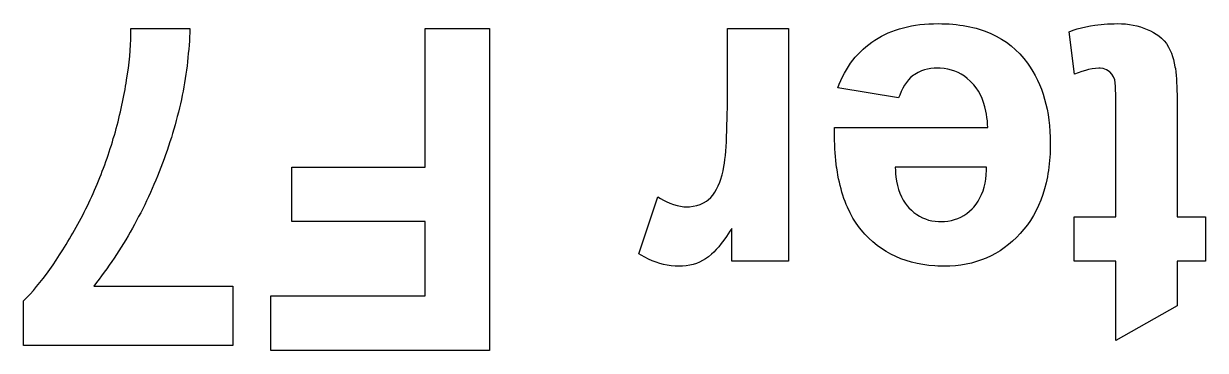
# Model space of a CAD drawing. Extents: x 132.5 to 157.1, y -74.2 to -51.1.
# Drawn here: x 137.19 to 146.52, y -74.2 to -71.62 of the extents above; entities that cross this region are included whole.
import ezdxf

# ---------------------------------------------------------------- set-up
doc = ezdxf.new("R2010")
doc.units = 0
doc.layers.add('BLACK', color=7, linetype='CONTINUOUS')

msp = doc.modelspace()

# ---------------------------------------------------------------- linework, layer by layer
at = {"layer": 'BLACK', "linetype": 'CONTINUOUS'}
for p, q in [((144.201, -71.6416), (144.234, -71.6361)), ((144.234, -71.6361), (144.268, -71.6315)), ((144.268, -71.6315), (144.303, -71.628)), ((144.303, -71.628), (144.339, -71.6254)), ((144.339, -71.6254), (144.375, -71.6239)), ((144.375, -71.6239), (144.412, -71.6234)), ((144.412, -71.6234), (144.442, -71.6237)), ((144.442, -71.6237), (144.471, -71.6246)), ((144.471, -71.6246), (144.5, -71.6262)), ((144.5, -71.6262), (144.528, -71.6283)), ((144.528, -71.6283), (144.555, -71.631)), ((144.555, -71.631), (144.582, -71.6344)), ((144.582, -71.6344), (144.609, -71.6384)), ((144.609, -71.6384), (144.635, -71.6429)), ((145.613, -71.6413), (145.649, -71.6356)), ((145.649, -71.6356), (145.673, -71.6324)), ((145.673, -71.6324), (145.698, -71.6296)), ((145.698, -71.6296), (145.723, -71.6274)), ((145.723, -71.6274), (145.748, -71.6257)), ((145.748, -71.6257), (145.774, -71.6244)), ((145.774, -71.6244), (145.8, -71.6237)), ((145.8, -71.6237), (145.827, -71.6234)), ((145.827, -71.6234), (145.859, -71.6241)), ((145.859, -71.6241), (145.89, -71.6262)), ((145.89, -71.6262), (145.921, -71.6298)), ((145.921, -71.6298), (145.951, -71.6347)), ((145.951, -71.6347), (145.98, -71.6411)), ((138.038, -71.7479), (138.039, -71.7048)), ((138.039, -71.7048), (138.04, -71.6625)), ((138.04, -71.6625), (138.505, -71.6625)), ((138.503, -71.7278), (138.501, -71.7604)), ((138.504, -71.6951), (138.503, -71.7278)), ((138.505, -71.6625), (138.504, -71.6951)), ((140.362, -72.7567), (140.362, -71.6625)), ((140.362, -71.6625), (140.87, -71.6625)), ((140.87, -71.6625), (140.87, -74.2026)), ((142.748, -72.2157), (142.748, -71.6625)), ((142.748, -71.6625), (143.23, -71.6625)), ((143.23, -71.6625), (143.23, -73.4992)), ((143.938, -71.7372), (143.964, -71.7225)), ((143.964, -71.7225), (143.991, -71.7089)), ((143.991, -71.7089), (144.018, -71.6962)), ((144.018, -71.6962), (144.047, -71.6846)), ((144.047, -71.6846), (144.076, -71.674)), ((144.076, -71.674), (144.106, -71.6644)), ((144.106, -71.6644), (144.137, -71.6558)), ((144.137, -71.6558), (144.169, -71.6482)), ((144.169, -71.6482), (144.201, -71.6416)), ((144.635, -71.6429), (144.661, -71.6481)), ((144.661, -71.6481), (144.686, -71.6539)), ((144.686, -71.6539), (144.711, -71.6603)), ((144.711, -71.6603), (144.735, -71.6673)), ((144.735, -71.6673), (144.758, -71.6749)), ((144.758, -71.6749), (144.782, -71.6831)), ((144.782, -71.6831), (144.827, -71.7014)), ((144.827, -71.7014), (144.87, -71.7221)), ((144.87, -71.7221), (144.911, -71.7453)), ((145.446, -71.6869), (145.478, -71.6756)), ((145.487, -72.0215), (145.446, -71.6869)), ((145.478, -71.6756), (145.51, -71.6653)), ((145.51, -71.6653), (145.544, -71.6562)), ((145.544, -71.6562), (145.578, -71.6482)), ((145.578, -71.6482), (145.613, -71.6413)), ((145.98, -71.6411), (146.008, -71.6488)), ((146.008, -71.6488), (146.036, -71.658)), ((146.036, -71.658), (146.062, -71.6686)), ((146.062, -71.6686), (146.088, -71.6803)), ((146.088, -71.6803), (146.111, -71.6928)), ((146.111, -71.6928), (146.133, -71.7062)), ((146.133, -71.7062), (146.153, -71.7204)), ((146.153, -71.7204), (146.176, -71.7392)), ((138.033, -71.8361), (138.036, -71.7916)), ((138.036, -71.7916), (138.038, -71.7479)), ((138.499, -71.7932), (138.496, -71.8259)), ((138.501, -71.7604), (138.499, -71.7932)), ((143.798, -71.8457), (143.819, -71.8253)), ((143.819, -71.8253), (143.841, -71.8058)), ((143.841, -71.8058), (143.864, -71.7872)), ((143.864, -71.7872), (143.888, -71.7696)), ((143.888, -71.7696), (143.912, -71.7529)), ((143.912, -71.7529), (143.938, -71.7372)), ((144.911, -71.7453), (144.95, -71.7709)), ((144.95, -71.7709), (144.987, -71.7989)), ((144.987, -71.7989), (145.023, -71.8294)), ((146.176, -71.7392), (146.196, -71.7594)), ((146.196, -71.7594), (146.213, -71.7808)), ((146.213, -71.7808), (146.216, -71.7852)), ((146.216, -71.7852), (146.231, -71.8088)), ((146.231, -71.8088), (146.244, -71.8348)), ((138.025, -71.9271), (138.03, -71.8812)), ((138.03, -71.8812), (138.033, -71.8361)), ((138.49, -71.8916), (138.487, -71.9245)), ((138.493, -71.8588), (138.49, -71.8916)), ((138.496, -71.8259), (138.493, -71.8588)), ((143.721, -71.9367), (143.739, -71.9125)), ((143.739, -71.9125), (143.758, -71.8893)), ((143.758, -71.8893), (143.777, -71.8671)), ((143.777, -71.8671), (143.798, -71.8457)), ((145.023, -71.8294), (145.056, -71.8623)), ((145.056, -71.8623), (145.088, -71.8977)), ((145.088, -71.8977), (145.117, -71.9354)), ((146.244, -71.8348), (146.253, -71.8574)), ((146.253, -71.8574), (146.262, -71.8816)), ((146.262, -71.8816), (146.269, -71.9074)), ((146.269, -71.9074), (146.276, -71.9348)), ((138.013, -72.0209), (138.02, -71.9737)), ((138.02, -71.9737), (138.025, -71.9271)), ((138.478, -71.9904), (138.474, -72.0234)), ((138.483, -71.9574), (138.478, -71.9904)), ((138.487, -71.9245), (138.483, -71.9574)), ((143.672, -72.0146), (143.688, -71.9877)), ((143.688, -71.9877), (143.704, -71.9617)), ((143.704, -71.9617), (143.721, -71.9367)), ((144.253, -72.009), (144.227, -72.024)), ((144.28, -71.9968), (144.253, -72.009)), ((144.304, -71.989), (144.28, -71.9968)), ((144.328, -71.9829), (144.304, -71.989)), ((144.353, -71.9786), (144.328, -71.9829)), ((144.38, -71.976), (144.353, -71.9786)), ((144.408, -71.9751), (144.38, -71.976)), ((144.428, -71.9756), (144.408, -71.9751)), ((144.458, -71.9781), (144.428, -71.9756)), ((144.487, -71.9828), (144.458, -71.9781)), ((144.516, -71.9897), (144.487, -71.9828)), ((144.543, -71.9987), (144.516, -71.9897)), ((144.569, -72.0099), (144.543, -71.9987)), ((144.594, -72.0233), (144.569, -72.0099)), ((145.117, -71.9354), (145.139, -71.9672)), ((145.139, -71.9672), (145.159, -72.0001)), ((145.159, -72.0001), (145.178, -72.0339)), ((145.518, -72.0107), (145.487, -72.0215)), ((145.547, -72.0012), (145.518, -72.0107)), ((145.574, -71.9933), (145.547, -72.0012)), ((145.599, -71.9867), (145.574, -71.9933)), ((145.628, -71.9806), (145.599, -71.9867)), ((145.654, -71.9768), (145.628, -71.9806)), ((145.681, -71.9751), (145.654, -71.9768)), ((145.69, -71.9754), (145.681, -71.9751)), ((145.715, -71.9787), (145.69, -71.9754)), ((145.74, -71.9873), (145.715, -71.9787)), ((145.762, -72.0008), (145.74, -71.9873)), ((145.767, -72.0041), (145.762, -72.0008)), ((145.784, -72.0224), (145.767, -72.0041)), ((146.276, -71.9348), (146.281, -71.9637)), ((146.281, -71.9637), (146.284, -71.9788)), ((146.284, -71.9788), (146.287, -72.0032)), ((146.287, -72.0032), (146.291, -72.0332)), ((137.998, -72.1176), (138.002, -72.0932)), ((138.002, -72.0932), (138.006, -72.0689)), ((138.006, -72.0689), (138.013, -72.0209)), ((138.463, -72.0895), (138.458, -72.1226)), ((138.469, -72.0564), (138.463, -72.0895)), ((138.474, -72.0234), (138.469, -72.0564)), ((143.619, -72.1314), (143.631, -72.1008)), ((143.631, -72.1008), (143.644, -72.0712)), ((143.644, -72.0712), (143.658, -72.0424)), ((143.658, -72.0424), (143.672, -72.0146)), ((144.161, -72.087), (144.146, -72.1089)), ((144.177, -72.0673), (144.161, -72.087)), ((144.194, -72.0497), (144.177, -72.0673)), ((144.218, -72.0307), (144.194, -72.0497)), ((144.227, -72.024), (144.218, -72.0307)), ((144.619, -72.0388), (144.594, -72.0233)), ((144.642, -72.0566), (144.619, -72.0388)), ((144.665, -72.0764), (144.642, -72.0566)), ((144.686, -72.0985), (144.665, -72.0764)), ((144.693, -72.1063), (144.686, -72.0985)), ((145.178, -72.0339), (145.196, -72.0688)), ((145.196, -72.0688), (145.212, -72.1047)), ((145.212, -72.1047), (145.227, -72.1416)), ((145.797, -72.0435), (145.784, -72.0224)), ((145.806, -72.0673), (145.797, -72.0435)), ((145.809, -72.0896), (145.806, -72.0673)), ((145.811, -72.1189), (145.809, -72.0896)), ((146.291, -72.0332), (146.293, -72.0593)), ((146.293, -72.0593), (146.294, -72.0884)), ((146.294, -72.0884), (146.296, -72.1207)), ((137.979, -72.2171), (137.984, -72.1919)), ((137.984, -72.1919), (137.989, -72.167)), ((137.989, -72.167), (137.994, -72.1422)), ((137.994, -72.1422), (137.998, -72.1176)), ((138.445, -72.189), (138.438, -72.2222)), ((138.451, -72.1558), (138.445, -72.189)), ((138.458, -72.1226), (138.451, -72.1558)), ((144.1, -72.2096), (143.619, -72.1314)), ((144.108, -72.1871), (144.1, -72.2096)), ((144.12, -72.1589), (144.108, -72.1871)), ((144.132, -72.1328), (144.12, -72.1589)), ((144.146, -72.1089), (144.132, -72.1328)), ((144.712, -72.1309), (144.693, -72.1063)), ((144.73, -72.1572), (144.712, -72.1309)), ((144.745, -72.1852), (144.73, -72.1572)), ((144.759, -72.215), (144.745, -72.1852)), ((145.227, -72.1416), (145.24, -72.1795)), ((145.24, -72.1795), (145.252, -72.2185)), ((145.812, -72.1495), (145.811, -72.1189)), ((145.813, -72.1766), (145.812, -72.1495)), ((145.814, -72.2073), (145.813, -72.1766)), ((146.296, -72.1207), (146.297, -72.1561)), ((146.297, -72.1561), (146.298, -72.1814)), ((146.298, -72.1814), (146.298, -72.2081)), ((137.963, -72.2936), (137.968, -72.2679)), ((137.968, -72.2679), (137.974, -72.2424)), ((137.974, -72.2424), (137.979, -72.2171)), ((138.423, -72.2888), (138.415, -72.3222)), ((138.431, -72.2555), (138.423, -72.2888)), ((138.438, -72.2222), (138.431, -72.2555)), ((142.748, -72.244), (142.748, -72.2157)), ((142.748, -72.2716), (142.748, -72.244)), ((142.748, -72.2987), (142.748, -72.2716)), ((144.771, -72.2465), (144.759, -72.215)), ((144.781, -72.2798), (144.771, -72.2465)), ((144.789, -72.3148), (144.781, -72.2798)), ((145.252, -72.2185), (145.263, -72.2584)), ((145.263, -72.2584), (145.272, -72.2994)), ((145.814, -72.2415), (145.814, -72.2073)), ((145.815, -72.2662), (145.814, -72.2415)), ((145.815, -72.2926), (145.815, -72.2662)), ((146.298, -72.2081), (146.299, -72.2362)), ((146.299, -72.2362), (146.299, -72.2656)), ((146.299, -72.2656), (146.299, -72.2965)), ((137.938, -72.398), (137.944, -72.3716)), ((137.944, -72.3716), (137.951, -72.3454)), ((137.951, -72.3454), (137.957, -72.3194)), ((137.957, -72.3194), (137.963, -72.2936)), ((138.406, -72.3556), (138.398, -72.389)), ((138.415, -72.3222), (138.406, -72.3556)), ((142.745, -72.4247), (142.746, -72.3762)), ((142.746, -72.3762), (142.747, -72.351)), ((142.747, -72.3251), (142.748, -72.2987)), ((142.747, -72.351), (142.747, -72.3251)), ((144.793, -72.3391), (144.789, -72.3148)), ((144.797, -72.3642), (144.793, -72.3391)), ((144.8, -72.3901), (144.797, -72.3642)), ((145.272, -72.2994), (145.28, -72.3414)), ((145.28, -72.3414), (145.286, -72.3845)), ((145.286, -72.3845), (145.291, -72.4285)), ((145.815, -72.3205), (145.815, -72.2926)), ((145.815, -72.35), (145.815, -72.3205)), ((145.815, -73.1475), (145.815, -72.35)), ((146.299, -72.2965), (146.299, -72.3287)), ((146.299, -72.3287), (146.299, -73.1475)), ((137.909, -72.5041), (137.917, -72.4777)), ((137.917, -72.4777), (137.924, -72.4512)), ((137.924, -72.4512), (137.931, -72.4245)), ((137.931, -72.4245), (137.938, -72.398)), ((138.379, -72.456), (138.369, -72.4896)), ((138.388, -72.4225), (138.379, -72.456)), ((138.398, -72.389), (138.388, -72.4225)), ((142.742, -72.5145), (142.744, -72.4708)), ((142.744, -72.4708), (142.745, -72.4247)), ((143.593, -72.4785), (143.594, -72.4441)), ((143.593, -72.5124), (143.593, -72.4785)), ((143.594, -72.4441), (144.803, -72.4441)), ((144.802, -72.4167), (144.8, -72.3901)), ((144.803, -72.4441), (144.802, -72.4167)), ((145.291, -72.4285), (145.294, -72.4736)), ((145.294, -72.4736), (145.296, -72.5197)), ((137.886, -72.5829), (137.894, -72.5567)), ((137.894, -72.5567), (137.901, -72.5305)), ((137.901, -72.5305), (137.909, -72.5041)), ((138.348, -72.5568), (138.337, -72.5905)), ((138.359, -72.5232), (138.348, -72.5568)), ((138.369, -72.4896), (138.359, -72.5232)), ((142.738, -72.5944), (142.74, -72.5557)), ((142.74, -72.5557), (142.742, -72.5145)), ((143.594, -72.5457), (143.593, -72.5124)), ((143.595, -72.5785), (143.594, -72.5457)), ((145.296, -72.5197), (145.297, -72.5668)), ((145.297, -72.5668), (145.297, -72.5951)), ((137.852, -72.6866), (137.86, -72.6608)), ((137.86, -72.6608), (137.869, -72.6349)), ((137.869, -72.6349), (137.877, -72.609)), ((137.877, -72.609), (137.886, -72.5829)), ((138.314, -72.6579), (138.302, -72.6917)), ((138.326, -72.6242), (138.314, -72.6579)), ((138.337, -72.5905), (138.326, -72.6242)), ((142.729, -72.6959), (142.732, -72.6646)), ((142.732, -72.6646), (142.735, -72.6307)), ((142.735, -72.6307), (142.738, -72.5944)), ((143.596, -72.6107), (143.595, -72.5785)), ((143.598, -72.6424), (143.596, -72.6107)), ((143.601, -72.6735), (143.598, -72.6424)), ((145.295, -72.6505), (145.293, -72.6776)), ((145.296, -72.623), (145.295, -72.6505)), ((145.297, -72.5951), (145.296, -72.623)), ((137.824, -72.7634), (137.833, -72.7379)), ((137.833, -72.7379), (137.843, -72.7123)), ((137.843, -72.7123), (137.852, -72.6866)), ((138.289, -72.7256), (138.276, -72.7593)), ((138.302, -72.6917), (138.289, -72.7256)), ((139.311, -73.1866), (139.311, -72.7567)), ((139.311, -72.7567), (140.362, -72.7567)), ((142.715, -72.7864), (142.721, -72.7513)), ((142.721, -72.7513), (142.725, -72.7248)), ((142.725, -72.7248), (142.729, -72.6959)), ((143.604, -72.704), (143.601, -72.6735)), ((143.607, -72.734), (143.604, -72.704)), ((143.61, -72.7567), (143.607, -72.734)), ((143.611, -72.7634), (143.61, -72.7567)), ((144.794, -72.7567), (144.073, -72.7567)), ((144.073, -72.7567), (144.074, -72.7826)), ((144.794, -72.7812), (144.794, -72.7567)), ((145.286, -72.7566), (145.282, -72.7822)), ((145.289, -72.7307), (145.286, -72.7566)), ((145.291, -72.7043), (145.289, -72.7307)), ((145.293, -72.6776), (145.291, -72.7043)), ((137.784, -72.8644), (137.795, -72.8393)), ((137.795, -72.8393), (137.805, -72.8141)), ((137.805, -72.8141), (137.814, -72.7888)), ((137.814, -72.7888), (137.824, -72.7634)), ((138.25, -72.8262), (138.236, -72.8593)), ((138.263, -72.7929), (138.25, -72.8262)), ((138.276, -72.7593), (138.263, -72.7929)), ((142.689, -72.8745), (142.697, -72.8504)), ((142.697, -72.8504), (142.705, -72.8248)), ((142.705, -72.8248), (142.708, -72.8159)), ((142.708, -72.8159), (142.715, -72.7864)), ((143.616, -72.7922), (143.611, -72.7634)), ((143.62, -72.8205), (143.616, -72.7922)), ((143.626, -72.8483), (143.62, -72.8205)), ((143.632, -72.8755), (143.626, -72.8483)), ((144.074, -72.7826), (144.076, -72.8078)), ((144.076, -72.8078), (144.078, -72.8321)), ((144.078, -72.8321), (144.083, -72.8672)), ((144.783, -72.8834), (144.788, -72.8508)), ((144.788, -72.8508), (144.792, -72.8167)), ((144.792, -72.8167), (144.794, -72.7812)), ((145.274, -72.8322), (145.269, -72.8566)), ((145.278, -72.8074), (145.274, -72.8322)), ((145.282, -72.7822), (145.278, -72.8074)), ((137.742, -72.964), (137.753, -72.9392)), ((137.753, -72.9392), (137.764, -72.9144)), ((137.764, -72.9144), (137.774, -72.8894)), ((137.774, -72.8894), (137.784, -72.8644)), ((138.208, -72.9248), (138.194, -72.9573)), ((138.222, -72.8922), (138.208, -72.9248)), ((138.236, -72.8593), (138.222, -72.8922)), ((142.649, -72.9551), (142.663, -72.931)), ((142.663, -72.931), (142.676, -72.9041)), ((142.676, -72.9041), (142.689, -72.8745)), ((143.638, -72.9021), (143.632, -72.8755)), ((143.645, -72.9281), (143.638, -72.9021)), ((143.652, -72.9536), (143.645, -72.9281)), ((144.083, -72.8672), (144.09, -72.9004)), ((144.09, -72.9004), (144.099, -72.9319)), ((144.099, -72.9319), (144.11, -72.9616)), ((144.755, -72.9726), (144.766, -72.9443)), ((144.766, -72.9443), (144.776, -72.9146)), ((144.776, -72.9146), (144.783, -72.8834)), ((145.252, -72.9275), (145.238, -72.9729)), ((145.264, -72.8806), (145.252, -72.9275)), ((145.269, -72.8566), (145.264, -72.8806)), ((137.696, -73.062), (137.708, -73.0376)), ((137.708, -73.0376), (137.719, -73.0132)), ((137.719, -73.0132), (137.731, -72.9886)), ((137.731, -72.9886), (137.742, -72.964)), ((138.164, -73.0214), (138.149, -73.0532)), ((138.179, -72.9895), (138.164, -73.0214)), ((138.194, -72.9573), (138.179, -72.9895)), ((142.049, -73.4394), (142.198, -72.99)), ((142.198, -72.99), (142.221, -73.0041)), ((142.221, -73.0041), (142.244, -73.0169)), ((142.244, -73.0169), (142.266, -73.0283)), ((142.266, -73.0283), (142.295, -73.0414)), ((142.56, -73.0384), (142.584, -73.0242)), ((142.584, -73.0242), (142.597, -73.0144)), ((142.597, -73.0144), (142.618, -72.995)), ((142.618, -72.995), (142.634, -72.9765)), ((142.634, -72.9765), (142.649, -72.9551)), ((143.66, -72.9786), (143.652, -72.9536)), ((143.668, -73.003), (143.66, -72.9786)), ((143.677, -73.0268), (143.668, -73.003)), ((143.686, -73.05), (143.677, -73.0268)), ((144.11, -72.9616), (144.122, -72.9895)), ((144.122, -72.9895), (144.136, -73.0157)), ((144.136, -73.0157), (144.151, -73.04)), ((144.711, -73.0487), (144.728, -73.0248)), ((144.728, -73.0248), (144.742, -72.9994)), ((144.742, -72.9994), (144.755, -72.9726)), ((145.222, -73.0167), (145.205, -73.0589)), ((145.238, -72.9729), (145.222, -73.0167)), ((137.66, -73.1345), (137.672, -73.1104)), ((137.672, -73.1104), (137.684, -73.0863)), ((137.684, -73.0863), (137.696, -73.062)), ((138.118, -73.116), (138.101, -73.1471)), ((138.133, -73.0847), (138.118, -73.116)), ((138.149, -73.0532), (138.133, -73.0847)), ((142.295, -73.0414), (142.323, -73.0519)), ((142.323, -73.0519), (142.351, -73.06)), ((142.351, -73.06), (142.378, -73.0655)), ((142.378, -73.0655), (142.405, -73.0686)), ((142.405, -73.0686), (142.425, -73.0693)), ((142.425, -73.0693), (142.45, -73.0685)), ((142.45, -73.0685), (142.479, -73.065)), ((142.479, -73.065), (142.508, -73.0588)), ((142.508, -73.0588), (142.534, -73.05)), ((142.534, -73.05), (142.56, -73.0384)), ((143.696, -73.0727), (143.686, -73.05)), ((143.716, -73.1165), (143.696, -73.0727)), ((143.739, -73.158), (143.716, -73.1165)), ((144.151, -73.04), (144.168, -73.0626)), ((144.168, -73.0626), (144.181, -73.0767)), ((144.181, -73.0767), (144.201, -73.0963)), ((144.201, -73.0963), (144.221, -73.114)), ((144.221, -73.114), (144.243, -73.1298)), ((144.243, -73.1298), (144.265, -73.1436)), ((144.615, -73.1369), (144.638, -73.1217)), ((144.638, -73.1217), (144.659, -73.1044)), ((144.659, -73.1044), (144.68, -73.0851)), ((144.68, -73.0851), (144.693, -73.0712)), ((144.693, -73.0712), (144.711, -73.0487)), ((145.185, -73.0996), (145.164, -73.1388)), ((145.205, -73.0589), (145.185, -73.0996)), ((137.608, -73.2299), (137.622, -73.2062)), ((137.622, -73.2062), (137.634, -73.1824)), ((137.634, -73.1824), (137.647, -73.1585)), ((137.647, -73.1585), (137.66, -73.1345)), ((138.069, -73.2085), (138.052, -73.2389)), ((138.085, -73.1779), (138.069, -73.2085)), ((138.101, -73.1471), (138.085, -73.1779)), ((140.362, -73.1866), (139.311, -73.1866)), ((140.362, -73.7728), (140.362, -73.1866)), ((143.764, -73.1972), (143.739, -73.158)), ((143.79, -73.2342), (143.764, -73.1972)), ((144.265, -73.1436), (144.288, -73.1556)), ((144.288, -73.1556), (144.311, -73.1655)), ((144.311, -73.1655), (144.336, -73.1736)), ((144.336, -73.1736), (144.361, -73.1797)), ((144.361, -73.1797), (144.387, -73.1839)), ((144.387, -73.1839), (144.414, -73.1861)), ((144.414, -73.1861), (144.432, -73.1866)), ((144.432, -73.1866), (144.461, -73.1856)), ((144.461, -73.1856), (144.489, -73.1825)), ((144.489, -73.1825), (144.516, -73.1774)), ((144.516, -73.1774), (144.542, -73.1703)), ((144.542, -73.1703), (144.568, -73.1612)), ((144.568, -73.1612), (144.592, -73.1501)), ((144.592, -73.1501), (144.615, -73.1369)), ((145.116, -73.2125), (145.089, -73.247)), ((145.141, -73.1764), (145.116, -73.2125)), ((145.164, -73.1388), (145.141, -73.1764)), ((145.485, -73.4992), (145.485, -73.1475)), ((145.485, -73.1475), (145.815, -73.1475)), ((146.299, -73.1475), (146.521, -73.1475)), ((146.521, -73.1475), (146.521, -73.4992)), ((137.556, -73.322), (137.569, -73.2995)), ((137.569, -73.2995), (137.582, -73.2766)), ((137.582, -73.2766), (137.595, -73.2535)), ((137.595, -73.2535), (137.608, -73.2299)), ((138.017, -73.299), (138, -73.3288)), ((138.035, -73.2691), (138.017, -73.299)), ((138.052, -73.2389), (138.035, -73.2691)), ((142.74, -73.3042), (142.719, -73.3331)), ((142.754, -73.2837), (142.74, -73.3042)), ((142.768, -73.2622), (142.754, -73.2837)), ((142.782, -73.2397), (142.768, -73.2622)), ((142.782, -73.4992), (142.782, -73.2397)), ((143.819, -73.269), (143.79, -73.2342)), ((143.834, -73.2856), (143.819, -73.269)), ((143.864, -73.3171), (143.834, -73.2856)), ((143.897, -73.3466), (143.864, -73.3171)), ((145.03, -73.3113), (144.999, -73.3405)), ((145.06, -73.28), (145.03, -73.3113)), ((145.089, -73.247), (145.06, -73.28)), ((137.477, -73.4497), (137.503, -73.4085)), ((137.503, -73.4085), (137.516, -73.3874)), ((137.516, -73.3874), (137.529, -73.3659)), ((137.529, -73.3659), (137.543, -73.3441)), ((137.543, -73.3441), (137.556, -73.322)), ((137.963, -73.3875), (137.945, -73.4166)), ((137.982, -73.3583), (137.963, -73.3875)), ((138, -73.3288), (137.982, -73.3583)), ((142.66, -73.4065), (142.641, -73.4265)), ((142.68, -73.3842), (142.66, -73.4065)), ((142.699, -73.3598), (142.68, -73.3842)), ((142.719, -73.3331), (142.699, -73.3598)), ((143.93, -73.3739), (143.897, -73.3466)), ((143.965, -73.3992), (143.93, -73.3739)), ((144.001, -73.4223), (143.965, -73.3992)), ((144.934, -73.393), (144.9, -73.4162)), ((144.967, -73.3678), (144.934, -73.393)), ((144.999, -73.3405), (144.967, -73.3678)), ((137.425, -73.5279), (137.451, -73.4895)), ((137.451, -73.4895), (137.477, -73.4497)), ((137.888, -73.5023), (137.869, -73.5305)), ((137.907, -73.474), (137.888, -73.5023)), ((137.926, -73.4454), (137.907, -73.474)), ((137.945, -73.4166), (137.926, -73.4454)), ((142.068, -73.4513), (142.049, -73.4394)), ((142.097, -73.4679), (142.068, -73.4513)), ((142.126, -73.4826), (142.097, -73.4679)), ((142.155, -73.4957), (142.126, -73.4826)), ((142.185, -73.507), (142.155, -73.4957)), ((142.552, -73.4943), (142.528, -73.506)), ((142.576, -73.4809), (142.552, -73.4943)), ((142.599, -73.4646), (142.576, -73.4809)), ((142.623, -73.4443), (142.599, -73.4646)), ((142.641, -73.4265), (142.623, -73.4443)), ((143.23, -73.4992), (142.782, -73.4992)), ((144.038, -73.4434), (144.001, -73.4223)), ((144.077, -73.4623), (144.038, -73.4434)), ((144.117, -73.4791), (144.077, -73.4623)), ((144.159, -73.4938), (144.117, -73.4791)), ((144.201, -73.5065), (144.159, -73.4938)), ((144.715, -73.502), (144.675, -73.5131)), ((144.754, -73.4888), (144.715, -73.502)), ((144.792, -73.4737), (144.754, -73.4888)), ((144.829, -73.4566), (144.792, -73.4737)), ((144.865, -73.4374), (144.829, -73.4566)), ((144.9, -73.4162), (144.865, -73.4374)), ((145.815, -73.4992), (145.485, -73.4992)), ((145.815, -74.1245), (145.815, -73.4992)), ((146.521, -73.4992), (146.299, -73.4992)), ((146.299, -73.4992), (146.299, -73.8509)), ((137.373, -73.6007), (137.399, -73.565)), ((137.399, -73.565), (137.425, -73.5279)), ((137.829, -73.5861), (137.808, -73.6136)), ((137.849, -73.5584), (137.829, -73.5861)), ((137.869, -73.5305), (137.849, -73.5584)), ((142.214, -73.5165), (142.185, -73.507)), ((142.244, -73.5244), (142.214, -73.5165)), ((142.274, -73.5305), (142.244, -73.5244)), ((142.305, -73.5348), (142.274, -73.5305)), ((142.335, -73.5374), (142.305, -73.5348)), ((142.366, -73.5383), (142.335, -73.5374)), ((142.395, -73.5374), (142.366, -73.5383)), ((142.423, -73.5347), (142.395, -73.5374)), ((142.451, -73.5302), (142.423, -73.5347)), ((142.477, -73.5239), (142.451, -73.5302)), ((142.503, -73.5159), (142.477, -73.5239)), ((142.528, -73.506), (142.503, -73.5159)), ((144.245, -73.517), (144.201, -73.5065)), ((144.291, -73.5254), (144.245, -73.517)), ((144.338, -73.5317), (144.291, -73.5254)), ((144.386, -73.5359), (144.338, -73.5317)), ((144.41, -73.5372), (144.386, -73.5359)), ((144.435, -73.538), (144.41, -73.5372)), ((144.461, -73.5383), (144.435, -73.538)), ((144.505, -73.5373), (144.461, -73.5383)), ((144.549, -73.5342), (144.505, -73.5373)), ((144.592, -73.5292), (144.549, -73.5342)), ((144.634, -73.5221), (144.592, -73.5292)), ((144.675, -73.5131), (144.634, -73.5221)), ((137.295, -73.6994), (137.321, -73.6679)), ((137.321, -73.6679), (137.347, -73.635)), ((137.347, -73.635), (137.373, -73.6007)), ((137.767, -73.6678), (137.746, -73.6946)), ((137.788, -73.6408), (137.767, -73.6678)), ((137.808, -73.6136), (137.788, -73.6408)), ((137.218, -73.7858), (137.244, -73.7584)), ((137.244, -73.7584), (137.27, -73.7296)), ((137.27, -73.7296), (137.295, -73.6994)), ((137.746, -73.6946), (138.843, -73.6946)), ((138.843, -73.6946), (138.843, -74.1635)), ((139.145, -74.2026), (139.145, -73.7728)), ((139.145, -73.7728), (140.362, -73.7728)), ((137.193, -73.8118), (137.218, -73.7858)), ((137.193, -74.1635), (137.193, -73.8118)), ((146.299, -73.8509), (145.815, -74.1245)), ((138.843, -74.1635), (137.193, -74.1635)), ((140.87, -74.2026), (139.145, -74.2026))]:
    msp.add_line(p, q, dxfattribs=at)

doc.saveas('drawing.dxf')
